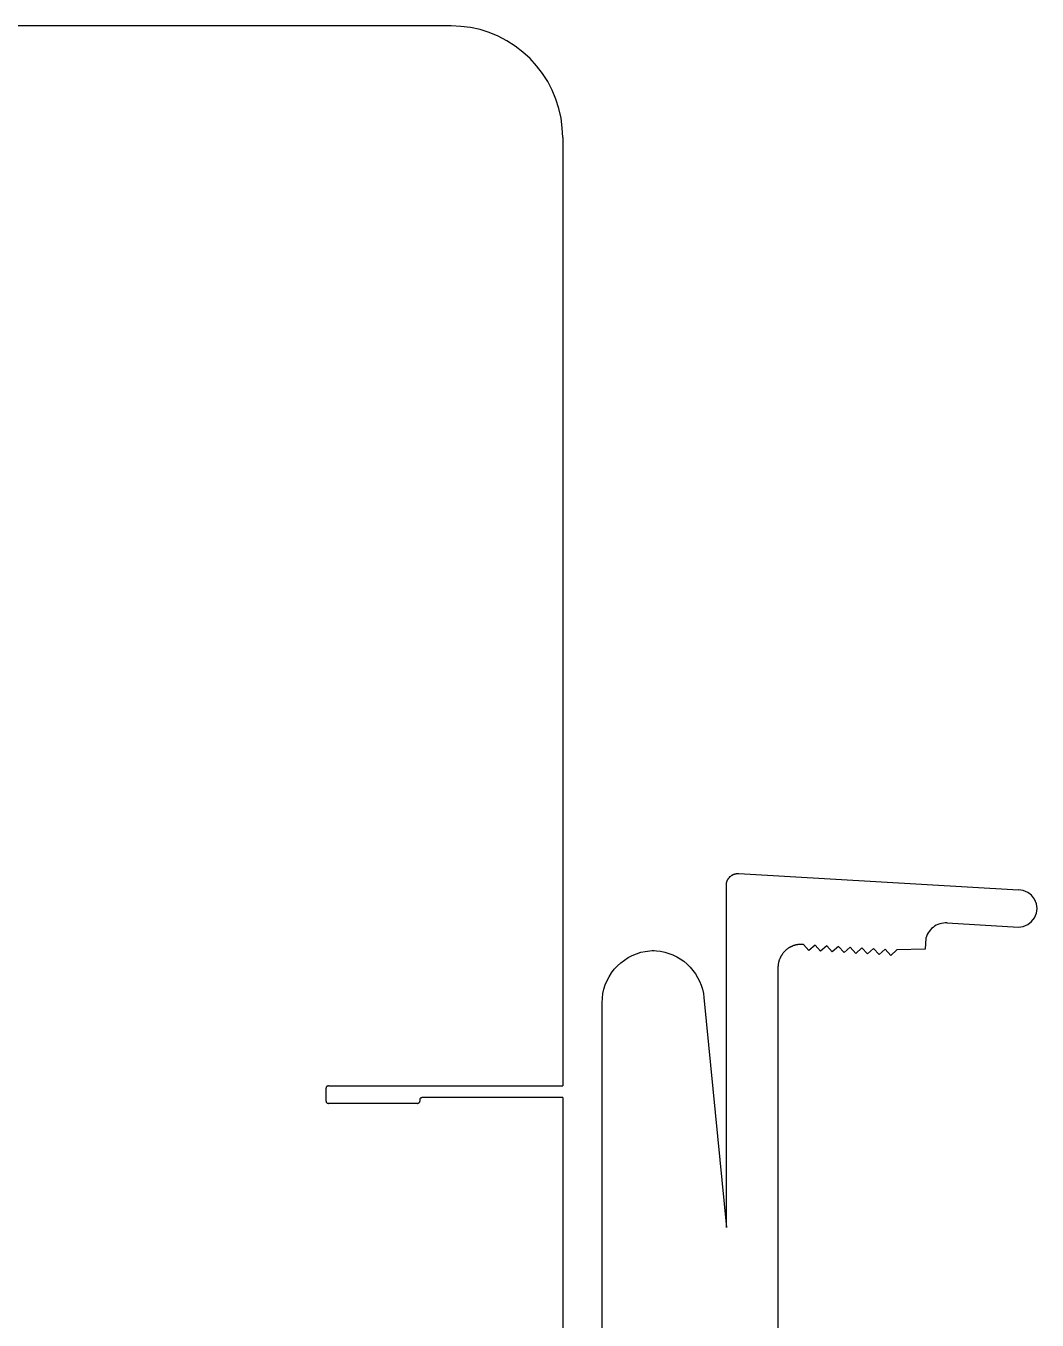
# Model space of a CAD drawing. Extents: x -175 to 175, y -110 to 110.
# Drawn here: x 89 to 175.2, y 0 to 110.5 of the extents above; entities that cross this region are included whole.
import ezdxf

# ---------------------------------------------------------------- set-up
doc = ezdxf.new("R2010")
doc.units = 0
doc.header["$MEASUREMENT"] = 0
doc.layers.get('0').update_dxf_attribs({"linetype": 'CONTINUOUS'})

msp = doc.modelspace()

# ---------------------------------------------------------------- linework, layer by layer
for p, q in [((125.24, 110.49), (-4.93, 110.49)), ((126.07, 110.45), (125.24, 110.49)), ((126.9, 110.35), (126.07, 110.45)), ((127.71, 110.17), (126.9, 110.35)), ((128.5, 109.92), (127.71, 110.17)), ((129.27, 109.6), (128.5, 109.92)), ((130, 109.21), (129.27, 109.6)), ((130.71, 108.77), (130, 109.21)), ((131.36, 108.26), (130.71, 108.77)), ((131.98, 107.7), (131.36, 108.26)), ((132.54, 107.09), (131.98, 107.7)), ((133.04, 106.43), (132.54, 107.09)), ((133.49, 105.73), (133.04, 106.43)), ((133.87, 104.99), (133.49, 105.73)), ((134.19, 104.22), (133.87, 104.99)), ((134.44, 103.43), (134.19, 104.22)), ((134.62, 102.62), (134.44, 103.43)), ((134.73, 101.8), (134.62, 102.62)), ((134.77, 100.97), (134.73, 101.8)), ((134.77, 100.97), (134.77, 20)), ((148.82, 37.55), (148.83, 37.57)), ((148.83, 37.57), (148.84, 37.59)), ((148.84, 37.59), (148.86, 37.62)), ((148.86, 37.62), (148.87, 37.64)), ((148.87, 37.64), (148.88, 37.66)), ((148.88, 37.66), (148.9, 37.68)), ((148.9, 37.68), (148.91, 37.7)), ((148.91, 37.7), (148.92, 37.72)), ((148.92, 37.72), (148.94, 37.74)), ((148.94, 37.74), (148.96, 37.77)), ((148.96, 37.77), (148.99, 37.8)), ((148.99, 37.8), (149.01, 37.83)), ((149.01, 37.83), (149.04, 37.86)), ((149.04, 37.86), (149.07, 37.88)), ((149.07, 37.88), (149.1, 37.9)), ((149.1, 37.9), (149.13, 37.93)), ((149.13, 37.93), (149.16, 37.95)), ((149.16, 37.95), (149.18, 37.96)), ((149.18, 37.96), (149.2, 37.98)), ((149.2, 37.98), (149.22, 37.99)), ((149.22, 37.99), (149.25, 38)), ((149.25, 38), (149.27, 38.02)), ((149.27, 38.02), (149.29, 38.03)), ((149.29, 38.03), (149.31, 38.04)), ((149.31, 38.04), (149.34, 38.05)), ((149.34, 38.05), (149.36, 38.06)), ((149.36, 38.06), (149.39, 38.07)), ((149.39, 38.07), (149.41, 38.08)), ((149.41, 38.08), (149.43, 38.08)), ((149.43, 38.08), (149.46, 38.09)), ((149.46, 38.09), (149.48, 38.1)), ((149.48, 38.1), (149.51, 38.1)), ((149.51, 38.1), (149.53, 38.11)), ((149.53, 38.11), (149.56, 38.11)), ((149.56, 38.11), (149.58, 38.12)), ((149.58, 38.12), (149.61, 38.12)), ((149.61, 38.12), (149.64, 38.12)), ((149.64, 38.12), (149.67, 38.13)), ((149.67, 38.13), (149.71, 38.13)), ((149.71, 38.13), (149.75, 38.13)), ((149.75, 38.13), (149.79, 38.13)), ((149.79, 38.13), (173.66, 36.73)), ((148.73, 37.24), (148.74, 37.28)), ((148.73, 37.2), (148.73, 37.24)), ((148.73, 37.17), (148.73, 37.2)), ((148.73, 37.13), (148.73, 37.17)), ((148.73, 35.13), (148.73, 37.13)), ((148.74, 37.3), (148.75, 37.33)), ((148.74, 37.28), (148.74, 37.3)), ((148.75, 37.35), (148.76, 37.38)), ((148.75, 37.33), (148.75, 37.35)), ((148.76, 37.38), (148.77, 37.4)), ((148.77, 37.43), (148.78, 37.45)), ((148.77, 37.4), (148.77, 37.43)), ((148.78, 37.45), (148.79, 37.48)), ((148.79, 37.48), (148.8, 37.5)), ((148.8, 37.5), (148.81, 37.52)), ((148.81, 37.52), (148.82, 37.55)), ((174.07, 36.68), (173.66, 36.73)), ((174.45, 36.52), (174.07, 36.68)), ((174.78, 36.27), (174.45, 36.52)), ((175.03, 35.94), (174.78, 36.27)), ((175.19, 35.55), (175.03, 35.94)), ((175.25, 35.14), (175.19, 35.55)), ((148.73, 7.9), (148.73, 35.13)), ((174.78, 34.02), (175.03, 34.35)), ((175.03, 34.35), (175.19, 34.73)), ((175.19, 34.73), (175.25, 35.14)), ((166.03, 33.18), (165.94, 33.05)), ((166.14, 33.31), (166.03, 33.18)), ((166.25, 33.43), (166.14, 33.31)), ((166.37, 33.53), (166.25, 33.43)), ((166.5, 33.62), (166.37, 33.53)), ((166.64, 33.71), (166.5, 33.62)), ((166.78, 33.77), (166.64, 33.71)), ((166.94, 33.83), (166.78, 33.77)), ((167.09, 33.87), (166.94, 33.83)), ((167.25, 33.9), (167.09, 33.87)), ((167.41, 33.91), (167.25, 33.9)), ((167.57, 33.91), (167.41, 33.91)), ((167.57, 33.91), (173.66, 33.55)), ((173.66, 33.55), (174.07, 33.61)), ((174.07, 33.61), (174.45, 33.76)), ((174.45, 33.76), (174.78, 34.02)), ((154.75, 32.04), (154.72, 32.04)), ((154.77, 32.05), (154.75, 32.04)), ((154.8, 32.05), (154.77, 32.05)), ((154.82, 32.06), (154.8, 32.05)), ((154.85, 32.06), (154.82, 32.06)), ((154.87, 32.07), (154.85, 32.06)), ((154.9, 32.07), (154.87, 32.07)), ((154.92, 32.07), (154.9, 32.07)), ((154.95, 32.07), (154.92, 32.07)), ((155, 32.08), (154.95, 32.07)), ((155.05, 32.08), (155, 32.08)), ((155.1, 32.08), (155.05, 32.08)), ((155.15, 32.08), (155.1, 32.08)), ((155.2, 32.08), (155.15, 32.08)), ((155.25, 32.08), (155.2, 32.08)), ((155.31, 32.08), (155.25, 32.08)), ((155.78, 31.55), (155.31, 32.08)), ((165.75, 32.61), (165.69, 31.66)), ((165.8, 32.76), (165.75, 32.61)), ((165.87, 32.91), (165.8, 32.76)), ((165.94, 33.05), (165.87, 32.91)), ((140.03, 30.74), (140.35, 30.95)), ((140.35, 30.95), (140.7, 31.13)), ((140.7, 31.13), (141.06, 31.28)), ((141.06, 31.28), (141.43, 31.4)), ((141.43, 31.4), (141.81, 31.48)), ((141.81, 31.48), (142.19, 31.53)), ((142.19, 31.53), (142.39, 31.55)), ((142.39, 31.55), (142.58, 31.55)), ((142.58, 31.55), (142.76, 31.53)), ((142.76, 31.53), (143.12, 31.49)), ((143.12, 31.49), (143.47, 31.41)), ((143.47, 31.41), (143.82, 31.31)), ((143.82, 31.31), (144.16, 31.18)), ((144.16, 31.18), (144.49, 31.02)), ((144.49, 31.02), (144.8, 30.84)), ((153.33, 30.94), (153.32, 30.92)), ((153.34, 30.97), (153.33, 30.94)), ((153.35, 30.99), (153.34, 30.97)), ((153.36, 31.01), (153.35, 30.99)), ((153.37, 31.04), (153.36, 31.01)), ((153.39, 31.06), (153.37, 31.04)), ((153.4, 31.08), (153.39, 31.06)), ((153.41, 31.1), (153.4, 31.08)), ((153.43, 31.13), (153.41, 31.1)), ((153.44, 31.15), (153.43, 31.13)), ((153.45, 31.17), (153.44, 31.15)), ((153.47, 31.19), (153.45, 31.17)), ((153.48, 31.21), (153.47, 31.19)), ((153.5, 31.23), (153.48, 31.21)), ((153.51, 31.25), (153.5, 31.23)), ((153.53, 31.27), (153.51, 31.25)), ((153.54, 31.29), (153.53, 31.27)), ((153.56, 31.31), (153.54, 31.29)), ((153.59, 31.35), (153.56, 31.31)), ((153.62, 31.39), (153.59, 31.35)), ((153.66, 31.43), (153.62, 31.39)), ((153.69, 31.47), (153.66, 31.43)), ((153.72, 31.5), (153.69, 31.47)), ((153.76, 31.54), (153.72, 31.5)), ((153.8, 31.57), (153.76, 31.54)), ((153.83, 31.6), (153.8, 31.57)), ((153.87, 31.64), (153.83, 31.6)), ((153.91, 31.67), (153.87, 31.64)), ((153.95, 31.7), (153.91, 31.67)), ((153.99, 31.73), (153.95, 31.7)), ((154.01, 31.74), (153.99, 31.73)), ((154.04, 31.75), (154.01, 31.74)), ((154.06, 31.77), (154.04, 31.75)), ((154.08, 31.78), (154.06, 31.77)), ((154.1, 31.8), (154.08, 31.78)), ((154.12, 31.81), (154.1, 31.8)), ((154.14, 31.82), (154.12, 31.81)), ((154.17, 31.83), (154.14, 31.82)), ((154.19, 31.85), (154.17, 31.83)), ((154.21, 31.86), (154.19, 31.85)), ((154.24, 31.87), (154.21, 31.86)), ((154.26, 31.88), (154.24, 31.87)), ((154.28, 31.89), (154.26, 31.88)), ((154.31, 31.9), (154.28, 31.89)), ((154.33, 31.91), (154.31, 31.9)), ((154.35, 31.92), (154.33, 31.91)), ((154.38, 31.93), (154.35, 31.92)), ((154.4, 31.94), (154.38, 31.93)), ((154.42, 31.95), (154.4, 31.94)), ((154.45, 31.96), (154.42, 31.95)), ((154.47, 31.97), (154.45, 31.96)), ((154.5, 31.98), (154.47, 31.97)), ((154.52, 31.99), (154.5, 31.98)), ((154.55, 31.99), (154.52, 31.99)), ((154.57, 32), (154.55, 31.99)), ((154.6, 32.01), (154.57, 32)), ((154.62, 32.02), (154.6, 32.01)), ((154.65, 32.02), (154.62, 32.02)), ((154.67, 32.03), (154.65, 32.02)), ((154.7, 32.03), (154.67, 32.03)), ((154.72, 32.04), (154.7, 32.03)), ((156.3, 32.02), (155.78, 31.55)), ((156.77, 31.49), (156.3, 32.02)), ((157.3, 31.96), (156.77, 31.49)), ((157.77, 31.43), (157.3, 31.96)), ((158.3, 31.9), (157.77, 31.43)), ((158.77, 31.37), (158.3, 31.9)), ((159.3, 31.84), (158.77, 31.37)), ((159.77, 31.31), (159.3, 31.84)), ((160.3, 31.78), (159.77, 31.31)), ((160.77, 31.26), (160.3, 31.78)), ((161.3, 31.73), (160.77, 31.26)), ((161.77, 31.2), (161.3, 31.73)), ((162.29, 31.67), (161.77, 31.2)), ((162.76, 31.14), (162.29, 31.67)), ((163.29, 31.61), (162.76, 31.14)), ((165.69, 31.66), (163.29, 31.61)), ((138.94, 29.65), (139.17, 29.96)), ((139.17, 29.96), (139.43, 30.25)), ((139.43, 30.25), (139.72, 30.51)), ((139.72, 30.51), (140.03, 30.74)), ((144.8, 30.84), (145.1, 30.63)), ((145.1, 30.63), (145.38, 30.39)), ((145.38, 30.39), (145.64, 30.14)), ((145.64, 30.14), (145.88, 29.86)), ((145.88, 29.86), (146.09, 29.57)), ((153.14, 30.23), (153.13, 30.18)), ((153.13, 30.18), (153.13, 30.13)), ((153.13, 30.13), (153.13, 30.08)), ((153.13, 30.08), (153.13, 29.83)), ((153.15, 30.33), (153.14, 30.28)), ((153.14, 30.28), (153.14, 30.23)), ((153.16, 30.41), (153.15, 30.38)), ((153.15, 30.38), (153.15, 30.33)), ((153.17, 30.46), (153.16, 30.43)), ((153.16, 30.43), (153.16, 30.41)), ((153.18, 30.51), (153.17, 30.48)), ((153.17, 30.48), (153.17, 30.46)), ((153.19, 30.56), (153.18, 30.53)), ((153.18, 30.53), (153.18, 30.51)), ((153.2, 30.58), (153.19, 30.56)), ((153.21, 30.63), (153.2, 30.61)), ((153.2, 30.61), (153.2, 30.58)), ((153.22, 30.66), (153.21, 30.63)), ((153.23, 30.71), (153.22, 30.68)), ((153.22, 30.68), (153.22, 30.66)), ((153.24, 30.73), (153.23, 30.71)), ((153.25, 30.75), (153.24, 30.73)), ((153.26, 30.78), (153.25, 30.75)), ((153.27, 30.8), (153.26, 30.78)), ((153.28, 30.83), (153.27, 30.8)), ((153.29, 30.85), (153.28, 30.83)), ((153.3, 30.87), (153.29, 30.85)), ((153.31, 30.9), (153.3, 30.87)), ((153.32, 30.92), (153.31, 30.9)), ((138.4, 28.62), (138.55, 28.98)), ((138.55, 28.98), (138.73, 29.32)), ((138.73, 29.32), (138.94, 29.65)), ((146.09, 29.57), (146.28, 29.26)), ((146.28, 29.26), (146.44, 28.93)), ((146.44, 28.93), (146.58, 28.6)), ((153.13, 29.83), (153.13, 7.9)), ((138.15, 27.49), (138.2, 27.87)), ((138.2, 27.87), (138.28, 28.25)), ((138.28, 28.25), (138.4, 28.62)), ((146.58, 28.6), (146.69, 28.25)), ((146.69, 28.25), (146.77, 27.89)), ((146.77, 27.89), (146.82, 27.53)), ((138.13, 27.1), (138.15, 27.49)), ((138.13, -59.15), (138.13, 27.1)), ((146.82, 27.53), (148.73, 7.9)), ((114.6, 19.91), (114.58, 19.88)), ((114.62, 19.93), (114.6, 19.91)), ((114.64, 19.95), (114.62, 19.93)), ((114.66, 19.97), (114.64, 19.95)), ((114.68, 19.98), (114.66, 19.97)), ((114.71, 19.99), (114.68, 19.98)), ((114.74, 20), (114.71, 19.99)), ((114.77, 20), (114.74, 20)), ((114.77, 20), (134.77, 20)), ((114.58, 19.88), (114.57, 19.86)), ((114.57, 19.86), (114.57, 19.83)), ((114.57, 19.83), (114.57, 19.8)), ((114.57, 18.7), (114.57, 19.8)), ((122.58, 18.88), (122.57, 18.86)), ((122.57, 18.86), (122.57, 18.83)), ((122.57, 18.83), (122.57, 18.8)), ((122.57, 18.8), (122.57, 18.7)), ((122.6, 18.91), (122.58, 18.88)), ((122.62, 18.93), (122.6, 18.91)), ((122.64, 18.95), (122.62, 18.93)), ((122.66, 18.97), (122.64, 18.95)), ((122.68, 18.98), (122.66, 18.97)), ((122.71, 18.99), (122.68, 18.98)), ((122.74, 19), (122.71, 18.99)), ((122.77, 19), (122.74, 19)), ((134.77, 19), (122.77, 19)), ((134.77, 19), (134.77, -19)), ((114.57, 18.7), (114.57, 18.67)), ((114.57, 18.67), (114.57, 18.64)), ((114.57, 18.64), (114.58, 18.62)), ((114.58, 18.62), (114.6, 18.59)), ((114.6, 18.59), (114.62, 18.57)), ((114.62, 18.57), (114.64, 18.55)), ((114.64, 18.55), (114.66, 18.53)), ((114.66, 18.53), (114.68, 18.52)), ((114.68, 18.52), (114.71, 18.51)), ((114.71, 18.51), (114.74, 18.5)), ((114.74, 18.5), (114.77, 18.5)), ((122.37, 18.5), (114.77, 18.5)), ((122.37, 18.5), (122.4, 18.5)), ((122.4, 18.5), (122.42, 18.51)), ((122.42, 18.51), (122.45, 18.52)), ((122.45, 18.52), (122.47, 18.53)), ((122.47, 18.53), (122.5, 18.55)), ((122.5, 18.55), (122.52, 18.57)), ((122.52, 18.57), (122.53, 18.59)), ((122.53, 18.59), (122.55, 18.62)), ((122.55, 18.62), (122.56, 18.64)), ((122.56, 18.67), (122.57, 18.7)), ((122.56, 18.64), (122.56, 18.67)), ((153.13, 7.9), (153.13, -59.15))]:
    msp.add_line(p, q)

doc.saveas('drawing.dxf')
